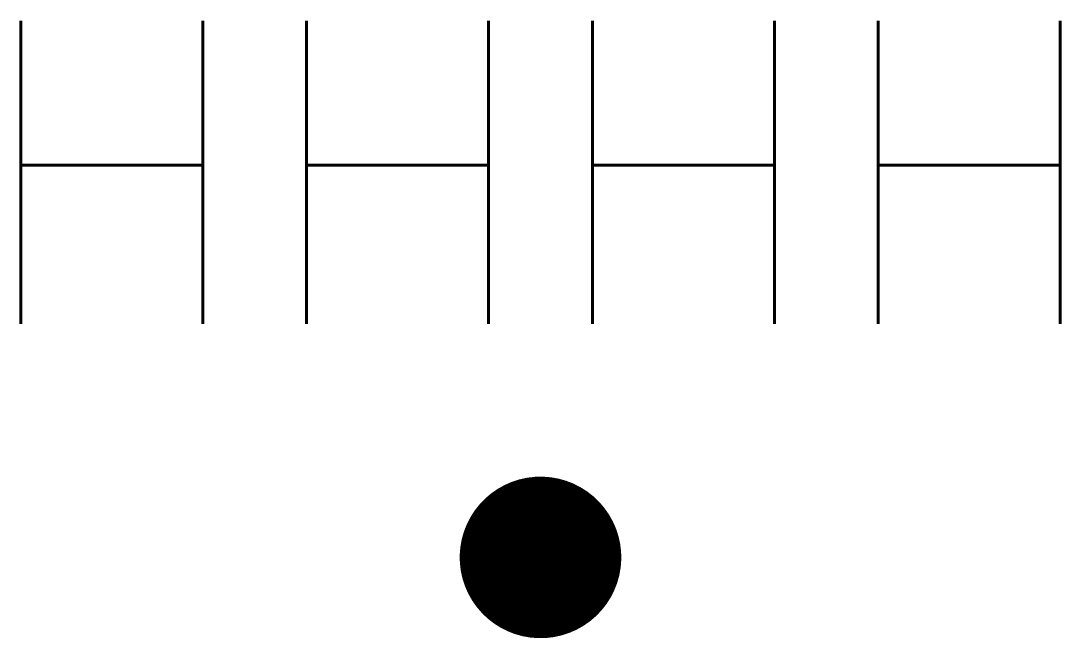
# Model space of a CAD drawing. Extents: x -5.1 to 5.1, y -0.8 to 5.3.
import ezdxf
from ezdxf.enums import TextEntityAlignment as Align

# ---------------------------------------------------------------- set-up
doc = ezdxf.new("R2010")
doc.units = 0
doc.header["$MEASUREMENT"] = 0
doc.layers.get('0').update_dxf_attribs({"linetype": 'CONTINUOUS'})
doc.styles.add('HZ', font='txt1.shx', dxfattribs={"width": 0.8, "bigfont": 'hztxt.shx'})

msp = doc.modelspace()

# ---------------------------------------------------------------- linework, layer by layer
at = {"const_width": 0.8}
msp.add_lwpolyline([(-0.358, -0.178, 1), (0.358, 0.178, 1)], format="xyb", close=True, dxfattribs=at)

# ---------------------------------------------------------------- texts
at = {"color": 7, "style": 'HZ'}
msp.add_attdef('HHHH', text='0.000', height=3, dxfattribs=at).set_placement((0, 3.813), align=Align.MIDDLE)

doc.saveas('drawing.dxf')
